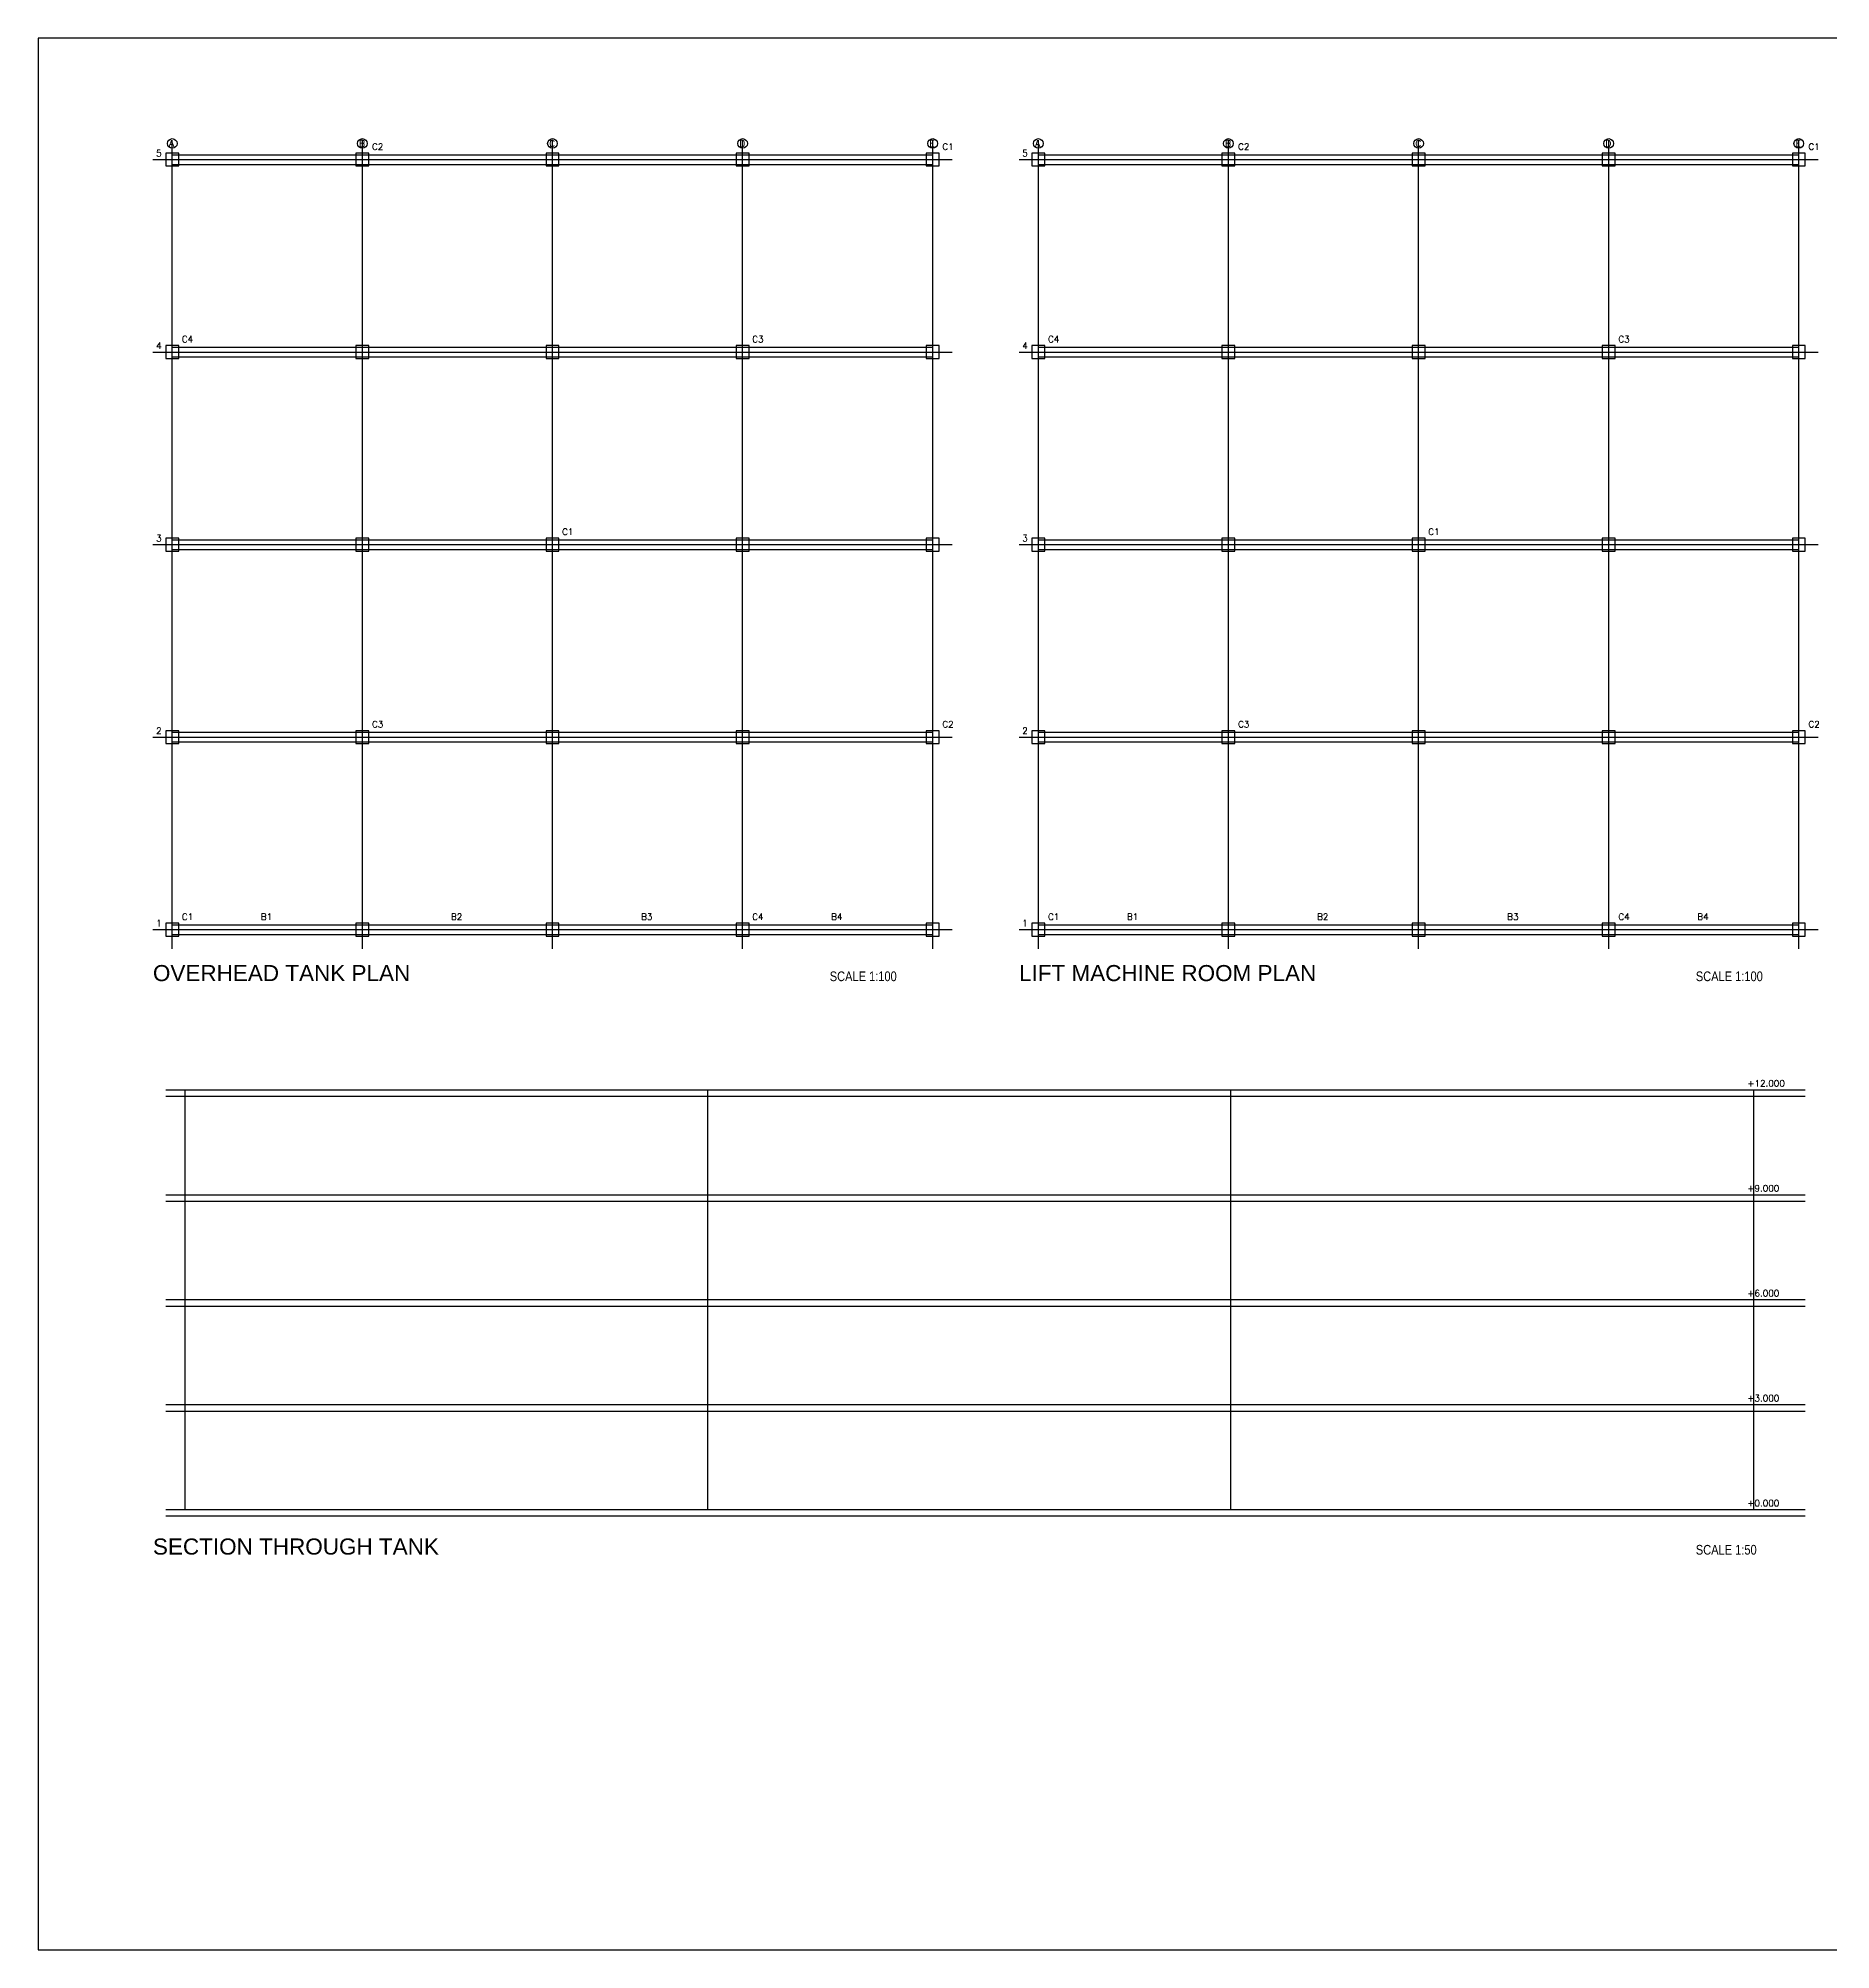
# Model space of a CAD drawing. Header units: millimetres. Extents: x 0 to 12841, y 0 to 594.
# Drawn here: x 12000 to 12557, y 0 to 594 of the extents above; entities that cross this region are included whole.
import ezdxf

# ---------------------------------------------------------------- set-up
doc = ezdxf.new("R2010")
doc.units = ezdxf.units.MM
for name, color, linetype in [('BEAM', 7, 'Continuous'), ('COLUMN', 7, 'Continuous'), ('FRAME', 7, 'Continuous'), ('GRID', 7, 'Continuous'), ('LEVEL', 7, 'Continuous'), ('SECTION', 7, 'Continuous'), ('TITLES', 7, 'Continuous')]:
    doc.layers.add(name, color=color, linetype=linetype)
doc.styles.add('Arial', font='arial.ttf')
doc.styles.add('ROMANS', font='romans.shx')
doc.styles.add('SWISSC', font='swissc.ttf')

msp = doc.modelspace()

# ---------------------------------------------------------------- linework, layer by layer
at = {"layer": 'BEAM'}
for p, q in [((12041.64, 557.8), (12120.41, 557.8)), ((12041.64, 554.8), (12120.41, 554.8)), ((12120.41, 557.8), (12199.17, 557.8)), ((12120.41, 554.8), (12199.17, 554.8)), ((12199.17, 557.8), (12277.94, 557.8)), ((12199.17, 554.8), (12277.94, 554.8)), ((12310.76, 557.8), (12389.53, 557.8)), ((12310.76, 554.8), (12389.53, 554.8)), ((12389.53, 557.8), (12468.29, 557.8)), ((12389.53, 554.8), (12468.29, 554.8)), ((12468.29, 557.8), (12547.06, 557.8)), ((12468.29, 554.8), (12547.06, 554.8)), ((12041.64, 497.98), (12120.41, 497.98)), ((12041.64, 494.98), (12120.41, 494.98)), ((12120.41, 497.98), (12199.17, 497.98)), ((12120.41, 494.98), (12199.17, 494.98)), ((12199.17, 497.98), (12277.94, 497.98)), ((12199.17, 494.98), (12277.94, 494.98)), ((12310.76, 497.98), (12389.53, 497.98)), ((12310.76, 494.98), (12389.53, 494.98)), ((12389.53, 497.98), (12468.29, 497.98)), ((12389.53, 494.98), (12468.29, 494.98)), ((12468.29, 497.98), (12547.06, 497.98)), ((12468.29, 494.98), (12547.06, 494.98)), ((12041.64, 438.15), (12120.41, 438.15)), ((12041.64, 435.15), (12120.41, 435.15)), ((12120.41, 438.15), (12199.17, 438.15)), ((12120.41, 435.15), (12199.17, 435.15)), ((12199.17, 438.15), (12277.94, 438.15)), ((12199.17, 435.15), (12277.94, 435.15)), ((12310.76, 438.15), (12389.53, 438.15)), ((12310.76, 435.15), (12389.53, 435.15)), ((12389.53, 438.15), (12468.29, 438.15)), ((12389.53, 435.15), (12468.29, 435.15)), ((12468.29, 438.15), (12547.06, 438.15)), ((12468.29, 435.15), (12547.06, 435.15)), ((12041.64, 378.32), (12120.41, 378.32)), ((12041.64, 375.32), (12120.41, 375.32)), ((12120.41, 378.32), (12199.17, 378.32)), ((12120.41, 375.32), (12199.17, 375.32)), ((12199.17, 378.32), (12277.94, 378.32)), ((12199.17, 375.32), (12277.94, 375.32)), ((12310.76, 378.32), (12389.53, 378.32)), ((12310.76, 375.32), (12389.53, 375.32)), ((12389.53, 378.32), (12468.29, 378.32)), ((12389.53, 375.32), (12468.29, 375.32)), ((12468.29, 378.32), (12547.06, 378.32)), ((12468.29, 375.32), (12547.06, 375.32)), ((12041.64, 318.5), (12120.41, 318.5)), ((12041.64, 315.5), (12120.41, 315.5)), ((12120.41, 318.5), (12199.17, 318.5)), ((12120.41, 315.5), (12199.17, 315.5)), ((12199.17, 318.5), (12277.94, 318.5)), ((12199.17, 315.5), (12277.94, 315.5)), ((12310.76, 318.5), (12389.53, 318.5)), ((12310.76, 315.5), (12389.53, 315.5)), ((12389.53, 318.5), (12468.29, 318.5)), ((12389.53, 315.5), (12468.29, 315.5)), ((12468.29, 318.5), (12547.06, 318.5)), ((12468.29, 315.5), (12547.06, 315.5))]:
    msp.add_line(p, q, dxfattribs=at)
at = {"layer": 'COLUMN'}
for points in [[(12039.64, 554.3), (12043.64, 554.3), (12043.64, 558.3), (12039.64, 558.3)], [(12098.72, 554.3), (12102.72, 554.3), (12102.72, 558.3), (12098.72, 558.3)], [(12157.79, 554.3), (12161.79, 554.3), (12161.79, 558.3), (12157.79, 558.3)], [(12216.86, 554.3), (12220.86, 554.3), (12220.86, 558.3), (12216.86, 558.3)], [(12275.94, 554.3), (12279.94, 554.3), (12279.94, 558.3), (12275.94, 558.3)], [(12308.76, 554.3), (12312.76, 554.3), (12312.76, 558.3), (12308.76, 558.3)], [(12367.83, 554.3), (12371.83, 554.3), (12371.83, 558.3), (12367.83, 558.3)], [(12426.91, 554.3), (12430.91, 554.3), (12430.91, 558.3), (12426.91, 558.3)], [(12485.99, 554.3), (12489.99, 554.3), (12489.99, 558.3), (12485.99, 558.3)], [(12545.06, 554.3), (12549.06, 554.3), (12549.06, 558.3), (12545.06, 558.3)], [(12039.64, 494.48), (12043.64, 494.48), (12043.64, 498.48), (12039.64, 498.48)], [(12098.72, 494.48), (12102.72, 494.48), (12102.72, 498.48), (12098.72, 498.48)], [(12157.79, 494.48), (12161.79, 494.48), (12161.79, 498.48), (12157.79, 498.48)], [(12216.86, 494.48), (12220.86, 494.48), (12220.86, 498.48), (12216.86, 498.48)], [(12275.94, 494.48), (12279.94, 494.48), (12279.94, 498.48), (12275.94, 498.48)], [(12308.76, 494.48), (12312.76, 494.48), (12312.76, 498.48), (12308.76, 498.48)], [(12367.83, 494.48), (12371.83, 494.48), (12371.83, 498.48), (12367.83, 498.48)], [(12426.91, 494.48), (12430.91, 494.48), (12430.91, 498.48), (12426.91, 498.48)], [(12485.99, 494.48), (12489.99, 494.48), (12489.99, 498.48), (12485.99, 498.48)], [(12545.06, 494.48), (12549.06, 494.48), (12549.06, 498.48), (12545.06, 498.48)], [(12039.64, 434.65), (12043.64, 434.65), (12043.64, 438.65), (12039.64, 438.65)], [(12098.72, 434.65), (12102.72, 434.65), (12102.72, 438.65), (12098.72, 438.65)], [(12157.79, 434.65), (12161.79, 434.65), (12161.79, 438.65), (12157.79, 438.65)], [(12216.86, 434.65), (12220.86, 434.65), (12220.86, 438.65), (12216.86, 438.65)], [(12275.94, 434.65), (12279.94, 434.65), (12279.94, 438.65), (12275.94, 438.65)], [(12308.76, 434.65), (12312.76, 434.65), (12312.76, 438.65), (12308.76, 438.65)], [(12367.83, 434.65), (12371.83, 434.65), (12371.83, 438.65), (12367.83, 438.65)], [(12426.91, 434.65), (12430.91, 434.65), (12430.91, 438.65), (12426.91, 438.65)], [(12485.99, 434.65), (12489.99, 434.65), (12489.99, 438.65), (12485.99, 438.65)], [(12545.06, 434.65), (12549.06, 434.65), (12549.06, 438.65), (12545.06, 438.65)], [(12039.64, 374.82), (12043.64, 374.82), (12043.64, 378.82), (12039.64, 378.82)], [(12098.72, 374.82), (12102.72, 374.82), (12102.72, 378.82), (12098.72, 378.82)], [(12157.79, 374.82), (12161.79, 374.82), (12161.79, 378.82), (12157.79, 378.82)], [(12216.86, 374.82), (12220.86, 374.82), (12220.86, 378.82), (12216.86, 378.82)], [(12275.94, 374.82), (12279.94, 374.82), (12279.94, 378.82), (12275.94, 378.82)], [(12308.76, 374.82), (12312.76, 374.82), (12312.76, 378.82), (12308.76, 378.82)], [(12367.83, 374.82), (12371.83, 374.82), (12371.83, 378.82), (12367.83, 378.82)], [(12426.91, 374.82), (12430.91, 374.82), (12430.91, 378.82), (12426.91, 378.82)], [(12485.99, 374.82), (12489.99, 374.82), (12489.99, 378.82), (12485.99, 378.82)], [(12545.06, 374.82), (12549.06, 374.82), (12549.06, 378.82), (12545.06, 378.82)], [(12039.64, 315), (12043.64, 315), (12043.64, 319), (12039.64, 319)], [(12098.72, 315), (12102.72, 315), (12102.72, 319), (12098.72, 319)], [(12157.79, 315), (12161.79, 315), (12161.79, 319), (12157.79, 319)], [(12216.86, 315), (12220.86, 315), (12220.86, 319), (12216.86, 319)], [(12275.94, 315), (12279.94, 315), (12279.94, 319), (12275.94, 319)], [(12308.76, 315), (12312.76, 315), (12312.76, 319), (12308.76, 319)], [(12367.83, 315), (12371.83, 315), (12371.83, 319), (12367.83, 319)], [(12426.91, 315), (12430.91, 315), (12430.91, 319), (12426.91, 319)], [(12485.99, 315), (12489.99, 315), (12489.99, 319), (12485.99, 319)], [(12545.06, 315), (12549.06, 315), (12549.06, 319), (12545.06, 319)]]:
    msp.add_lwpolyline(points, close=True, dxfattribs=at)
at = {"layer": 'FRAME'}
msp.add_lwpolyline([(12000, 0), (12841, 0), (12841, 594), (12000, 594)], close=True, dxfattribs=at)
at = {"layer": 'GRID'}
for p, q in [((12041.64, 499.48), (12041.64, 562.3)), ((12100.72, 499.48), (12100.72, 562.3)), ((12159.79, 499.48), (12159.79, 562.3)), ((12218.86, 499.48), (12218.86, 562.3)), ((12277.94, 499.48), (12277.94, 562.3)), ((12310.76, 499.48), (12310.76, 562.3)), ((12369.83, 499.48), (12369.83, 562.3)), ((12428.91, 499.48), (12428.91, 562.3)), ((12487.99, 499.48), (12487.99, 562.3)), ((12547.06, 499.48), (12547.06, 562.3)), ((12035.64, 556.3), (12097.72, 556.3)), ((12097.72, 556.3), (12159.79, 556.3)), ((12159.79, 556.3), (12221.86, 556.3)), ((12221.86, 556.3), (12283.94, 556.3)), ((12304.76, 556.3), (12366.83, 556.3)), ((12366.83, 556.3), (12428.91, 556.3)), ((12428.91, 556.3), (12490.99, 556.3)), ((12490.99, 556.3), (12553.06, 556.3)), ((12041.64, 436.65), (12041.64, 499.48)), ((12100.72, 436.65), (12100.72, 499.48)), ((12159.79, 436.65), (12159.79, 499.48)), ((12218.86, 436.65), (12218.86, 499.48)), ((12277.94, 436.65), (12277.94, 499.48)), ((12310.76, 436.65), (12310.76, 499.48)), ((12369.83, 436.65), (12369.83, 499.48)), ((12428.91, 436.65), (12428.91, 499.48)), ((12487.99, 436.65), (12487.99, 499.48)), ((12547.06, 436.65), (12547.06, 499.48)), ((12035.64, 496.48), (12097.72, 496.48)), ((12097.72, 496.48), (12159.79, 496.48)), ((12159.79, 496.48), (12221.86, 496.48)), ((12221.86, 496.48), (12283.94, 496.48)), ((12304.76, 496.48), (12366.83, 496.48)), ((12366.83, 496.48), (12428.91, 496.48)), ((12428.91, 496.48), (12490.99, 496.48)), ((12490.99, 496.48), (12553.06, 496.48)), ((12035.64, 436.65), (12097.72, 436.65)), ((12041.64, 373.82), (12041.64, 436.65)), ((12097.72, 436.65), (12159.79, 436.65)), ((12100.72, 373.82), (12100.72, 436.65)), ((12159.79, 373.82), (12159.79, 436.65)), ((12159.79, 436.65), (12221.86, 436.65)), ((12218.86, 373.82), (12218.86, 436.65)), ((12221.86, 436.65), (12283.94, 436.65)), ((12277.94, 373.82), (12277.94, 436.65)), ((12304.76, 436.65), (12366.83, 436.65)), ((12310.76, 373.82), (12310.76, 436.65)), ((12366.83, 436.65), (12428.91, 436.65)), ((12369.83, 373.82), (12369.83, 436.65)), ((12428.91, 373.82), (12428.91, 436.65)), ((12428.91, 436.65), (12490.99, 436.65)), ((12487.99, 373.82), (12487.99, 436.65)), ((12490.99, 436.65), (12553.06, 436.65)), ((12547.06, 373.82), (12547.06, 436.65)), ((12035.64, 376.82), (12097.72, 376.82)), ((12097.72, 376.82), (12159.79, 376.82)), ((12159.79, 376.82), (12221.86, 376.82)), ((12221.86, 376.82), (12283.94, 376.82)), ((12304.76, 376.82), (12366.83, 376.82)), ((12366.83, 376.82), (12428.91, 376.82)), ((12428.91, 376.82), (12490.99, 376.82)), ((12490.99, 376.82), (12553.06, 376.82)), ((12041.64, 311), (12041.64, 373.82)), ((12100.72, 311), (12100.72, 373.82)), ((12159.79, 311), (12159.79, 373.82)), ((12218.86, 311), (12218.86, 373.82)), ((12277.94, 311), (12277.94, 373.82)), ((12310.76, 311), (12310.76, 373.82)), ((12369.83, 311), (12369.83, 373.82)), ((12428.91, 311), (12428.91, 373.82)), ((12487.99, 311), (12487.99, 373.82)), ((12547.06, 311), (12547.06, 373.82)), ((12035.64, 317), (12097.72, 317)), ((12097.72, 317), (12159.79, 317)), ((12159.79, 317), (12221.86, 317)), ((12221.86, 317), (12283.94, 317)), ((12304.76, 317), (12366.83, 317)), ((12366.83, 317), (12428.91, 317)), ((12428.91, 317), (12490.99, 317)), ((12490.99, 317), (12553.06, 317))]:
    msp.add_line(p, q, dxfattribs=at)
for centre in [(12041.64, 561.3), (12100.72, 561.3), (12159.79, 561.3), (12218.86, 561.3), (12277.94, 561.3), (12310.76, 561.3), (12369.83, 561.3), (12428.91, 561.3), (12487.99, 561.3), (12547.06, 561.3)]:
    msp.add_circle(centre, 1.5, dxfattribs=at)
at = {"layer": 'SECTION'}
for p, q in [((12039.64, 267.24), (12112.41, 267.24)), ((12039.64, 265.24), (12112.41, 265.24)), ((12045.64, 202.02), (12045.64, 267.24)), ((12112.41, 267.24), (12185.19, 267.24)), ((12112.41, 265.24), (12185.19, 265.24)), ((12185.19, 267.24), (12257.96, 267.24)), ((12185.19, 265.24), (12257.96, 265.24)), ((12208.11, 202.02), (12208.11, 267.24)), ((12257.96, 267.24), (12330.74, 267.24)), ((12257.96, 265.24), (12330.74, 265.24)), ((12330.74, 267.24), (12403.51, 267.24)), ((12330.74, 265.24), (12403.51, 265.24)), ((12370.59, 202.02), (12370.59, 267.24)), ((12403.51, 267.24), (12476.29, 267.24)), ((12403.51, 265.24), (12476.29, 265.24)), ((12476.29, 267.24), (12549.06, 267.24)), ((12476.29, 265.24), (12549.06, 265.24)), ((12533.06, 202.02), (12533.06, 267.24)), ((12039.64, 234.63), (12112.41, 234.63)), ((12039.64, 232.63), (12112.41, 232.63)), ((12112.41, 234.63), (12185.19, 234.63)), ((12112.41, 232.63), (12185.19, 232.63)), ((12185.19, 234.63), (12257.96, 234.63)), ((12185.19, 232.63), (12257.96, 232.63)), ((12257.96, 234.63), (12330.74, 234.63)), ((12257.96, 232.63), (12330.74, 232.63)), ((12330.74, 234.63), (12403.51, 234.63)), ((12330.74, 232.63), (12403.51, 232.63)), ((12403.51, 234.63), (12476.29, 234.63)), ((12403.51, 232.63), (12476.29, 232.63)), ((12476.29, 234.63), (12549.06, 234.63)), ((12476.29, 232.63), (12549.06, 232.63)), ((12039.64, 202.02), (12112.41, 202.02)), ((12045.64, 136.8), (12045.64, 202.02)), ((12112.41, 202.02), (12185.19, 202.02)), ((12185.19, 202.02), (12257.96, 202.02)), ((12208.11, 136.8), (12208.11, 202.02)), ((12257.96, 202.02), (12330.74, 202.02)), ((12330.74, 202.02), (12403.51, 202.02)), ((12370.59, 136.8), (12370.59, 202.02)), ((12403.51, 202.02), (12476.29, 202.02)), ((12476.29, 202.02), (12549.06, 202.02)), ((12533.06, 136.8), (12533.06, 202.02)), ((12039.64, 200.02), (12112.41, 200.02)), ((12112.41, 200.02), (12185.19, 200.02)), ((12185.19, 200.02), (12257.96, 200.02)), ((12257.96, 200.02), (12330.74, 200.02)), ((12330.74, 200.02), (12403.51, 200.02)), ((12403.51, 200.02), (12476.29, 200.02)), ((12476.29, 200.02), (12549.06, 200.02)), ((12039.64, 169.41), (12112.41, 169.41)), ((12039.64, 167.41), (12112.41, 167.41)), ((12112.41, 169.41), (12185.19, 169.41)), ((12112.41, 167.41), (12185.19, 167.41)), ((12185.19, 169.41), (12257.96, 169.41)), ((12185.19, 167.41), (12257.96, 167.41)), ((12257.96, 169.41), (12330.74, 169.41)), ((12257.96, 167.41), (12330.74, 167.41)), ((12330.74, 169.41), (12403.51, 169.41)), ((12330.74, 167.41), (12403.51, 167.41)), ((12403.51, 169.41), (12476.29, 169.41)), ((12403.51, 167.41), (12476.29, 167.41)), ((12476.29, 169.41), (12549.06, 169.41)), ((12476.29, 167.41), (12549.06, 167.41)), ((12039.64, 136.8), (12112.41, 136.8)), ((12112.41, 136.8), (12185.19, 136.8)), ((12185.19, 136.8), (12257.96, 136.8)), ((12257.96, 136.8), (12330.74, 136.8)), ((12330.74, 136.8), (12403.51, 136.8)), ((12403.51, 136.8), (12476.29, 136.8)), ((12476.29, 136.8), (12549.06, 136.8)), ((12039.64, 134.8), (12112.41, 134.8)), ((12112.41, 134.8), (12185.19, 134.8)), ((12185.19, 134.8), (12257.96, 134.8)), ((12257.96, 134.8), (12330.74, 134.8)), ((12330.74, 134.8), (12403.51, 134.8)), ((12403.51, 134.8), (12476.29, 134.8)), ((12476.29, 134.8), (12549.06, 134.8))]:
    msp.add_line(p, q, dxfattribs=at)

# ---------------------------------------------------------------- texts
at = {"layer": 'BEAM', "style": 'ROMANS'}
for s, p in [('B1', (12069.18, 320)), ('B2', (12128.25, 320)), ('B3', (12187.33, 320)), ('B4', (12246.4, 320)), ('B1', (12338.3, 320)), ('B2', (12397.37, 320)), ('B3', (12456.45, 320)), ('B4', (12515.52, 320))]:
    msp.add_text(s, height=2, dxfattribs=at).set_placement(p)
at = {"layer": 'COLUMN', "style": 'ROMANS'}
for s, p in [('C2', (12103.72, 559.3)), ('C1', (12280.94, 559.3)), ('C2', (12372.83, 559.3)), ('C1', (12550.06, 559.3)), ('C4', (12044.64, 499.48)), ('C3', (12221.86, 499.48)), ('C4', (12313.76, 499.48)), ('C3', (12490.99, 499.48)), ('C1', (12162.79, 439.65)), ('C1', (12431.91, 439.65)), ('C3', (12103.72, 379.82)), ('C2', (12280.94, 379.82)), ('C3', (12372.83, 379.82)), ('C2', (12550.06, 379.82)), ('C1', (12044.64, 320)), ('C4', (12221.86, 320)), ('C1', (12313.76, 320)), ('C4', (12490.99, 320))]:
    msp.add_text(s, height=2, dxfattribs=at).set_placement(p)
at = {"layer": 'GRID', "style": 'ROMANS'}
for s, p in [('5', (12036.64, 557.3)), ('A', (12040.64, 560.3)), ('B', (12099.72, 560.3)), ('C', (12158.79, 560.3)), ('D', (12217.86, 560.3)), ('E', (12276.94, 560.3)), ('5', (12305.76, 557.3)), ('A', (12309.76, 560.3)), ('B', (12368.83, 560.3)), ('C', (12427.91, 560.3)), ('D', (12486.99, 560.3)), ('E', (12546.06, 560.3)), ('4', (12036.64, 497.48)), ('4', (12305.76, 497.48)), ('3', (12036.64, 437.65)), ('3', (12305.76, 437.65)), ('2', (12036.64, 377.82)), ('2', (12305.76, 377.82)), ('1', (12036.64, 318)), ('1', (12305.76, 318))]:
    msp.add_text(s, height=2, dxfattribs=at).set_placement(p)
at = {"layer": 'LEVEL', "style": 'ROMANS'}
for s, p in [('+12.000', (12531.06, 268.24)), ('+9.000', (12531.06, 235.63)), ('+6.000', (12531.06, 203.02)), ('+3.000', (12531.06, 170.41)), ('+0.000', (12531.06, 137.8))]:
    msp.add_text(s, height=2, dxfattribs=at).set_placement(p)
at = {"layer": 'TITLES'}
for s, height, style, p in [('OVERHEAD TANK PLAN', 5, 'Arial', (12035.64, 301)), ('SCALE 1:100', 3, 'SWISSC', (12245.94, 301)), ('LIFT MACHINE ROOM PLAN', 5, 'Arial', (12304.76, 301)), ('SCALE 1:100', 3, 'SWISSC', (12515.06, 301)), ('SECTION THROUGH TANK', 5, 'Arial', (12035.64, 122.8)), ('SCALE 1:50', 3, 'SWISSC', (12515.06, 122.8))]:
    msp.add_text(s, height=height, dxfattribs=dict(at, style=style)).set_placement(p)

doc.saveas('drawing.dxf')
